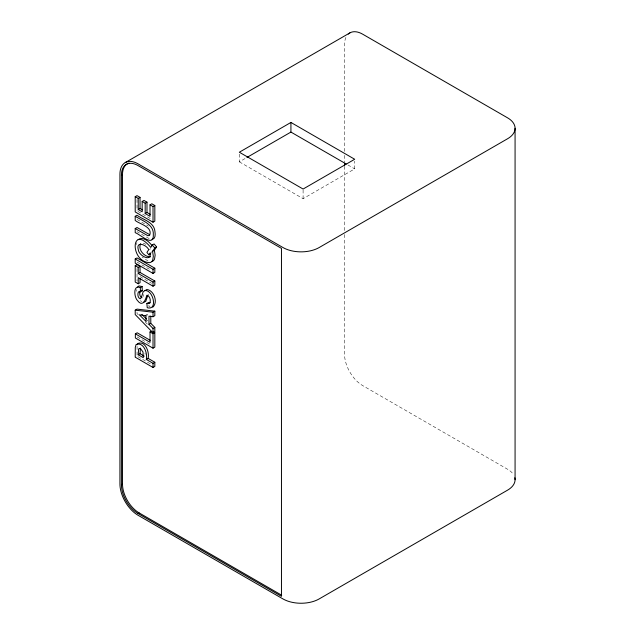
<?xml version="1.0" encoding="UTF-8"?>
<svg xmlns="http://www.w3.org/2000/svg" width="635" height="635" viewBox="0 0 635 635"><rect width="100%" height="100%" fill="white"/><g stroke="black" fill="none" stroke-linecap="round" stroke-linejoin="round"><path stroke-width="0.48" stroke-dasharray="3.17 2.38" d="M137.089 346.377L137.025 356.132L135.207 357.18M136.715 291.298L136.811 289.536M136.715 244.642L136.866 242.562M143.105 296.561L143.716 294.442M149.479 249.865L150.543 248.571M148.169 294.608L148.582 294.259M239.339 154.146L239.339 161.854L246.102 157.948M150.685 252.555L151.892 251.857M239.339 161.854L303.101 198.668L354.687 168.878L354.687 161.179M146.582 315.428L147.788 314.738L144.01 314.174M145.971 321.389L147.788 320.35M143.232 243.141L145.923 244.3M150.439 307.165L149.034 306.657L148.765 303.268M147.995 260.985L142.049 257.048M149.146 238.554L137.025 231.656M347.885 164.957L354.687 168.878M137.866 211.368L151.44 219.202M137.025 219.408L148.384 226.06M137.025 262.088L151.44 270.407M140.033 276.622L151.543 283.266M137.168 336.939L151.463 345.194M137.866 356.624L151.44 364.458M140.367 300.688L141.684 301.673M138.39 314.904L137.025 313.499L137.025 309.983M145.24 321.945L147.296 324.056M145.042 352.973L145.09 354.362M344.543 151.447L344.543 44.633A25.614 14.788 60 0 1 345.924 37.425M344.543 155.408L344.543 162.33M344.543 166.283L344.543 230.569M344.543 234.529L344.543 354.195A25.614 14.788 60 0 0 362.656 385.572L507.571 469.241A25.614 14.788 0 0 1 513.12 474.035M303.101 190L303.101 198.668M137.025 199.446L137.025 210.883M137.025 268.486L137.025 280.98"/><path stroke-width="0.95" d="M147.812 295.307L145.772 301.339L143.637 302.331M140.43 348.036L140.033 353.719L144.248 356.148M156.615 246.944L154.805 247.991L152.559 251.293L153.321 256.207L152.718 260.088A10.485 6.048 60 0 1 149.574 262.644C129.738 261.874 130.675 223.004 150.757 247.444L152.265 244.991L154.083 243.943L156.615 246.944L154.368 250.246L152.559 251.293M148.963 254.826L150.082 252.905C151.9 262.565 138.819 255.643 138.366 250.007C135.493 240.53 146.36 244.697 148.733 249.619L146.907 252.476L148.963 254.826L150.773 253.778M137.287 344.686L137.922 343.432C145.502 340.566 149.606 352.393 148.114 358.386L154.829 362.26L154.829 366.419L153.019 367.459L135.207 357.18L135.279 347.424L136.112 344.472C143.693 341.614 147.788 353.441 146.304 359.426L153.019 363.307L154.829 362.26M140.295 290.774C139.192 292.894 139.486 296.807 142.034 297.751M140.652 243.673C137.517 249.634 144.502 257.27 150.598 256.802M137.541 287.044L138.986 285.917L142.113 286.528L142.272 290.774L140.462 291.822L138.486 291.822C137.382 293.941 137.676 297.855 140.216 298.791L141.295 297.609L143.185 291.743L144.994 290.52C153.495 290.068 157.893 310.912 147.225 307.705L146.883 303.466L148.693 302.427L150.225 302.752M144.994 290.703L146.804 289.473C154.13 290.29 158.305 302.538 152.718 307.229M138.081 239.633C143.058 236.053 149.241 241.832 152.146 245.801M125.23 162.592L349.845 32.909M121.412 175.173A23.511 13.573 60 0 1 138.041 165.576L281.464 248.38L281.464 596.344L138.041 513.532A23.511 13.573 60 0 1 121.412 484.735L121.412 175.173L122.499 174.546A23.511 13.573 60 0 1 129.008 163.068M135.207 196.675L138.224 198.422L138.224 209.518L142.169 211.796L142.169 201.47L145.169 203.2L145.169 213.527L150.019 216.329L150.019 204.835L151.828 203.787L154.829 205.526L154.829 221.163L153.019 222.21L135.207 211.931L135.207 196.675L137.025 195.636L140.033 197.374L140.033 208.47L142.407 209.836M138.224 198.422L140.033 197.374M142.169 201.47L143.986 200.422L146.987 202.152L146.987 212.479L150.217 214.344M145.169 203.2L146.987 202.152M138.224 209.518L140.033 208.47M290.925 122.444L239.339 152.225L303.101 189.039L354.687 159.258L290.925 122.444L290.925 132.072L346.186 163.973M135.207 216.305C142.192 220.67 154.051 224.314 153.321 234.72C153.94 248.055 139.367 233.704 135.207 232.704L135.207 228.552L147.836 235.688L149.59 235.426C153.106 226.798 139.779 224.258 135.207 220.456L135.207 216.305L137.025 215.257C142.804 219.639 152.352 221.48 154.599 229.402C155.13 232.569 156.377 238.641 152.051 239.498M150.019 204.835L153.019 206.565L154.829 205.526M145.169 213.527L146.987 212.479M246.951 157.456L290.925 132.072M135.207 228.552L137.025 227.505L149.646 234.64M135.207 258.977L137.025 257.937L154.829 268.216L154.829 272.367L153.019 273.415L135.207 263.128L135.207 258.977L153.019 269.264L154.829 268.216M138.224 283.766L135.207 282.027L135.207 265.684L137.025 264.636L140.033 266.375L140.033 272.463L154.829 281.011L154.829 285.163L153.019 286.21L138.224 277.662L138.224 283.766L140.033 282.718L140.033 278.36M135.207 265.684L138.224 267.422L140.033 266.375M138.224 267.422L138.224 273.51L140.033 272.463M146.883 303.466L149.471 303.482C151.193 300.95 150.146 296.529 147.264 295.267L146.772 295.299C145.447 300.418 142.55 307.459 137.327 300.363C134.12 297.069 132.945 284.416 140.303 287.576L142.113 286.528M138.224 273.51L153.019 282.059L154.829 281.011M153.019 332.835L135.207 314.547L135.207 310.158L137.025 309.11L154.829 311.158L154.829 315.674L153.019 316.722L148.979 316.182L148.979 324.398L153.019 328.43L153.019 332.835L154.829 331.795L154.829 327.39L150.789 323.358L150.789 316.047M135.207 310.158L153.019 312.206L154.829 311.158M148.979 324.398L150.789 323.358M153.329 331.795L154.829 332.661L154.829 347.139L153.019 348.186L135.358 337.987L135.358 333.835L137.168 332.788L150.201 340.312M153.019 328.43L154.829 327.39M135.358 333.835L150.019 342.305L150.019 331.978L151.225 331.279M150.019 331.978L153.019 333.708L154.829 332.661M138.224 354.767L143.28 357.68L142.994 351.965L140.74 348.893A3.262 1.881 60 0 0 138.62 349.075L138.224 354.767L140.033 353.719M146.304 359.426L148.114 358.386M121.412 484.735L122.499 484.108L122.499 174.546M138.041 513.532L139.129 512.905L281.694 595.217M141.089 290.512L142.272 290.774M141.835 314.412L146.463 319.024M152.265 244.991L154.805 247.991M154.368 250.246L155.138 255.159L154.535 259.04A10.485 6.048 60 0 1 151.384 261.604M140.303 287.576L140.462 291.822M515.072 128.302L515.072 479.695M344.543 163.314L344.543 165.298M153.019 206.565L153.019 222.21M153.019 269.264L153.019 273.415M153.019 282.059L153.019 286.21M153.019 312.206L153.019 316.722M153.019 333.708L153.019 348.186M153.019 363.307L153.019 367.459M348.29 34.06A25.614 14.788 60 0 1 362.656 34.179L507.571 117.84A25.614 14.788 0 0 1 507.571 138.755L319.183 247.523A25.614 14.788 0 0 1 282.956 247.523L138.041 163.854A25.614 14.788 60 0 0 119.928 174.315L119.928 483.878A25.614 14.788 60 0 0 138.041 515.255L282.956 598.916A25.614 14.788 0 0 0 319.183 598.916L507.571 490.156A25.614 14.788 0 0 0 514.85 477.766M139.129 512.905A23.511 13.573 60 0 1 122.499 484.108M145.971 315.778L139.367 314.801L145.971 321.389L145.971 315.778"/></g></svg>
